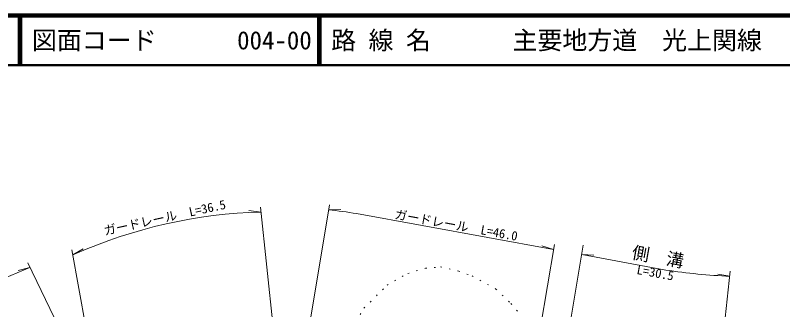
# Model space of a CAD drawing. Units: millimetres, scale not verified. Extents: x 40000 to 680000, y 20000 to 380000.
# Drawn here: x 117054 to 270903, y 321006 to 380000 of the extents above; entities that cross this region are included whole.
import ezdxf
from ezdxf.enums import TextEntityAlignment as Align

# ---------------------------------------------------------------- set-up
doc = ezdxf.new("R2010")
doc.units = ezdxf.units.MM
doc.header["$LTSCALE"] = 1000
doc.linetypes.add('DOTTED', pattern=[1.75, 0.25, -1.5])
for name, color, linetype, lineweight in [('M-BGD', 7, 'Continuous', 13), ('M-STR-HTXT', 7, 'Continuous', 13), ('M-TTL', 2, 'Continuous', 140), ('M-TTL-LINE', 7, 'Continuous', 50)]:
    doc.layers.add(name, color=color, linetype=linetype, lineweight=lineweight)
doc.layers.add('M-TTL-TXT', color=7, linetype='Continuous')
doc.styles.add('ＭＳ ゴシック', font='')
doc.styles.get('ＭＳ ゴシック').set_extended_font_data('MS Gothic')

msp = doc.modelspace()

# ---------------------------------------------------------------- linework, layer by layer
at = {"layer": 'M-BGD', "linetype": 'DOTTED'}
msp.add_lwpolyline([(180772, 311005), (186956, 321303), (191577, 325909), (195765, 328281), (199298, 329289), (202316, 329575), (205962, 328704), (208649, 327757), (213427, 325137), (216423, 322245), (218473, 319826)], dxfattribs=at)
at = {"layer": 'M-STR-HTXT'}
for p, q in [((170023, 305423), (166195, 341577)), ((173965, 305423), (180024, 342020)), ((166301, 340579), (163861, 340853)), ((179861, 341032), (182314, 341103)), ((185465, 340262), (224964, 333058)), ((218939, 297635), (225131, 334044)), ((225652, 302820), (230928, 333905)), ((134275, 300268), (128366, 332985)), ((128548, 331978), (130660, 333229)), ((224964, 333058), (222633, 333830)), ((128548, 331978), (129073, 332197)), ((230610, 332028), (247498, 328948)), ((230610, 332028), (233063, 331928)), ((108628, 324751), (119972, 329483)), ((119972, 329483), (117596, 328863)), ((133053, 302590), (119534, 330384)), ((257324, 300699), (260406, 328705)), ((260297, 327708), (257881, 328148))]:
    msp.add_line(p, q, dxfattribs=at)
for centre, radius, start, end in [((169048, 241524), 99093, 91.58852, 113.79102), ((169048, 241524), 100093, 80.55973, 83.79847), ((264555, 438366), 110740, 261.13952, 267.79631)]:
    msp.add_arc(centre, radius, start, end, dxfattribs=at)
at = {"layer": 'M-TTL'}
msp.add_line((680000, 380000), (40000, 380000), dxfattribs=at)
at = {"layer": 'M-TTL-LINE'}
for p, q in [((117750, 380000), (117750, 370000)), ((118250, 380000), (118250, 370000)), ((177750, 380000), (177750, 370000)), ((178250, 380000), (178250, 370000)), ((40000, 370000), (680000, 370000))]:
    msp.add_line(p, q, dxfattribs=at)

# ---------------------------------------------------------------- texts
at = {"layer": 'M-STR-HTXT', "style": 'ＭＳ ゴシック'}
for s, height, rotation, p in [('ガードレール\u3000L=36.5', 1833, 12.413, (147313, 338045)), ('ガードレール\u3000L=46.0', 1833, 349.663, (205187, 336507)), ('側\u3000溝', 2566, 349.663, (245536, 329610))]:
    msp.add_text(s, height=height, rotation=rotation, dxfattribs=at).set_placement(p, align=Align.BOTTOM_CENTER)
msp.add_text('L=30.5', height=1833, rotation=349.663, dxfattribs=at).set_placement((245542, 329304), align=Align.TOP_CENTER)
at = {"layer": 'M-TTL-TXT', "style": 'ＭＳ ゴシック'}
for s, p in [('図面コード', (120380, 375000)), ('路 線 名', (180380, 375000)), ('主要地方道\u3000光上関線', (216734, 375000)), ('004-00', (161521, 375000))]:
    msp.add_text(s, height=3666, dxfattribs=at).set_placement(p, align=Align.MIDDLE_LEFT)

doc.saveas('drawing.dxf')
